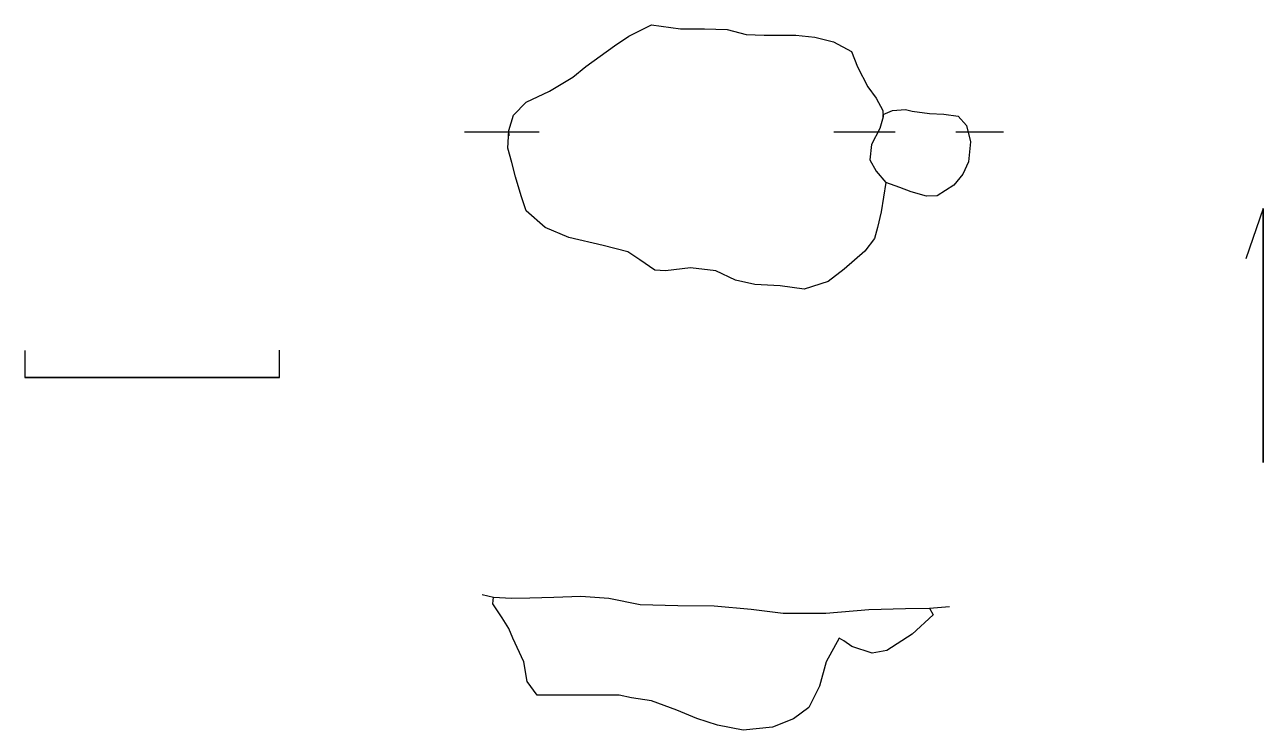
# Model space of a CAD drawing. Extents: x 2261 to 28861, y 501 to 15658.
import ezdxf

# ---------------------------------------------------------------- set-up
doc = ezdxf.new("R2010")
doc.units = 0
doc.layers.add('LAYER1', color=7, linetype='CONTINUOUS')

msp = doc.modelspace()

# ---------------------------------------------------------------- linework, layer by layer
at = {"layer": 'LAYER1', "color": 7, "linetype": 'CONTINUOUS'}
for points in [[(12667.9106, 13274.8287), (12656.887, 13385.1809), (12756.199, 13716.2244), (13032.0581, 13992.0835), (13528.6228, 14234.8541), (14036.2277, 14532.7924), (14312.1023, 14764.5228), (14930.044, 15205.9185), (15239.0225, 15415.5684), (15724.547, 15658.339), (16342.4899, 15570.0661), (16861.1338, 15570.0661), (17346.6583, 15559.0258), (17754.95, 15448.6724), (18141.1625, 15437.6489), (18825.3122, 15437.6489), (19233.6039, 15393.5047), (19630.8567, 15294.1915), (20017.068, 15084.5261), (20149.4839, 14753.4826), (20370.1907, 14323.127), (20546.7367, 14080.3719), (20690.1941, 13815.5376), (20701.2331, 13683.1204), (20623.9861, 13429.3096), (20447.4235, 13087.2425), (20414.3207, 12756.199), (20546.7367, 12513.4296), (20756.402, 12270.659), (20657.0889, 11641.6772), (20579.8418, 11299.6101), (20513.6315, 11067.8797), (20303.9828, 10792.0051), (19862.5858, 10405.7938), (19520.5032, 10140.9595), (19001.8748, 9975.4377), (18483.2451, 10052.6699), (17942.5362, 10074.7503), (17523.2197, 10174.0635), (17103.8889, 10372.6887), (16563.1955, 10438.8978), (16022.4865, 10372.6887), (15790.7562, 10383.7134), (15470.7529, 10604.419), (15216.9433, 10780.9649), (14687.2734, 10913.3821), (13947.9548, 11089.9435), (13440.3498, 11299.6101), (13032.0581, 11663.7576), (12921.7214, 11983.7609), (12800.3277, 12392.0527), (12723.095, 12701.0157), (12634.8066, 13009.9943), (12656.887, 13385.1809)], [(20701.2331, 13683.1204), (20701.2331, 13727.2492), (20899.8594, 13815.5376), (21175.7185, 13837.6014), (21319.1759, 13804.4974), (21694.3625, 13749.3284), (22003.3268, 13738.2894), (22312.3053, 13694.1452), (22488.8679, 13495.5188), (22577.1397, 13142.4115), (22532.9955, 12712.0548), (22411.6185, 12447.2204), (22212.9922, 12215.4901), (21859.8861, 11983.7609), (21628.1545, 11972.7207), (21297.1122, 12072.0339), (21054.3416, 12160.3223), (20756.402, 12270.659)], [(28861.4783, 11712.367), (28487.383, 10632.7457)], [(28861.4783, 11712.367), (28861.4783, 6250.1564)], [(28861.4783, 6250.1564), (28861.4783, 11712.367)], [(2261.446, 8661.9148), (2261.446, 8077.7169)], [(7734.6974, 8077.7169), (7734.6974, 8667.5827)], [(2261.446, 8077.7169), (7734.6974, 8077.7169)], [(7734.6974, 8077.7169), (2261.446, 8077.7169)], [(12083.2611, 3414.2411), (12326.0305, 3359.0724), (12712.243, 3336.9926), (13109.4945, 3348.0325), (13628.1385, 3359.0724), (14201.9371, 3381.1368), (14808.854, 3336.9926), (15481.9801, 3204.5754), (16287.5079, 3182.511), (17070.9874, 3171.4711), (17865.4905, 3105.2625), (18549.6413, 3016.9896), (19465.5225, 3016.9896), (20392.4427, 3094.2381), (21175.9211, 3116.3024), (21694.5507, 3127.3424), (22124.9229, 3160.4467)], [(21694.5507, 3127.3424), (21771.8001, 2983.8853), (21319.3642, 2564.5691), (20778.685, 2211.446), (20458.6507, 2156.2773), (20028.2952, 2299.7346), (19851.7493, 2421.1118), (19752.4361, 2476.2805), (19476.5616, 1968.6915), (19333.1042, 1450.0469), (19101.375, 986.5865), (18770.3315, 743.832), (18317.911, 567.2705), (17688.9291, 501.0619), (17137.1954, 611.4147), (16695.7997, 754.8563), (16265.4442, 931.4179), (15724.7352, 1130.0438), (15294.3785, 1196.2524), (15029.5442, 1251.421), (14389.5376, 1251.421), (13859.8689, 1251.421), (13263.991, 1251.421), (13054.3256, 1549.3598), (12977.0774, 1968.6915), (12745.347, 2476.2805), (12657.0741, 2685.9463), (12513.6167, 2917.6764), (12314.9903, 3215.6153), (12326.0305, 3359.0724)]]:
    msp.add_lwpolyline(points, dxfattribs=at)
at = {"layer": 'LAYER1', "color": 3, "linetype": 'CONTINUOUS'}
for points in [[(13307.9327, 13352.0769), (11707.8863, 13352.0769)], [(20955.0284, 13352.0769), (19641.8957, 13352.0769)], [(23283.371, 13352.0769), (22257.1364, 13352.0769)]]:
    msp.add_lwpolyline(points, dxfattribs=at)

doc.saveas('drawing.dxf')
